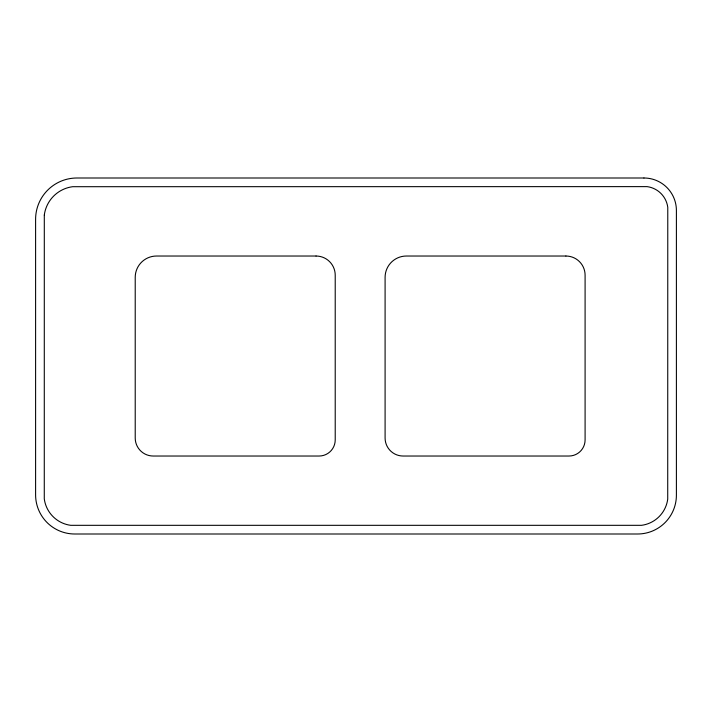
<?xml version="1.0" encoding="UTF-8"?>
<svg xmlns="http://www.w3.org/2000/svg" width="712" height="712" viewBox="0 0 712 712"><rect width="100%" height="100%" fill="white"/><g stroke="black" fill="none" stroke-linecap="round" stroke-linejoin="round"><path stroke-width="1.07" d="M44.304 215.042L44.278 498.863A30.732 30.732 0 0 0 70.737 525.322L641.539 525.322A30.411 30.411 0 0 0 667.722 499.139L667.776 207.308A24.03 24.03 0 0 0 647.092 186.624L72.642 186.704A32.921 32.921 0 0 0 44.304 215.042M643.951 178L76.941 178A41.341 41.341 0 0 0 35.6 219.34L35.6 494.849A39.151 39.151 0 0 0 74.751 534L637.569 534A38.831 38.831 0 0 0 676.4 495.169L676.4 210.449A32.449 32.449 0 0 0 643.951 178M316.039 256.026L156.524 256.026A21.316 21.316 0 0 0 135.218 277.342L135.218 438.022A18.014 18.014 0 0 0 153.222 456.027L319.101 456.027A16.118 16.118 0 0 0 335.219 439.918L335.219 275.206A19.18 19.18 0 0 0 316.039 256.026M565.915 256.026L406.401 256.026A21.316 21.316 0 0 0 385.094 277.342L385.094 438.022A18.014 18.014 0 0 0 403.099 456.027L568.977 456.027A16.118 16.118 0 0 0 585.095 439.918L585.095 275.206A19.18 19.18 0 0 0 565.915 256.026"/></g></svg>
